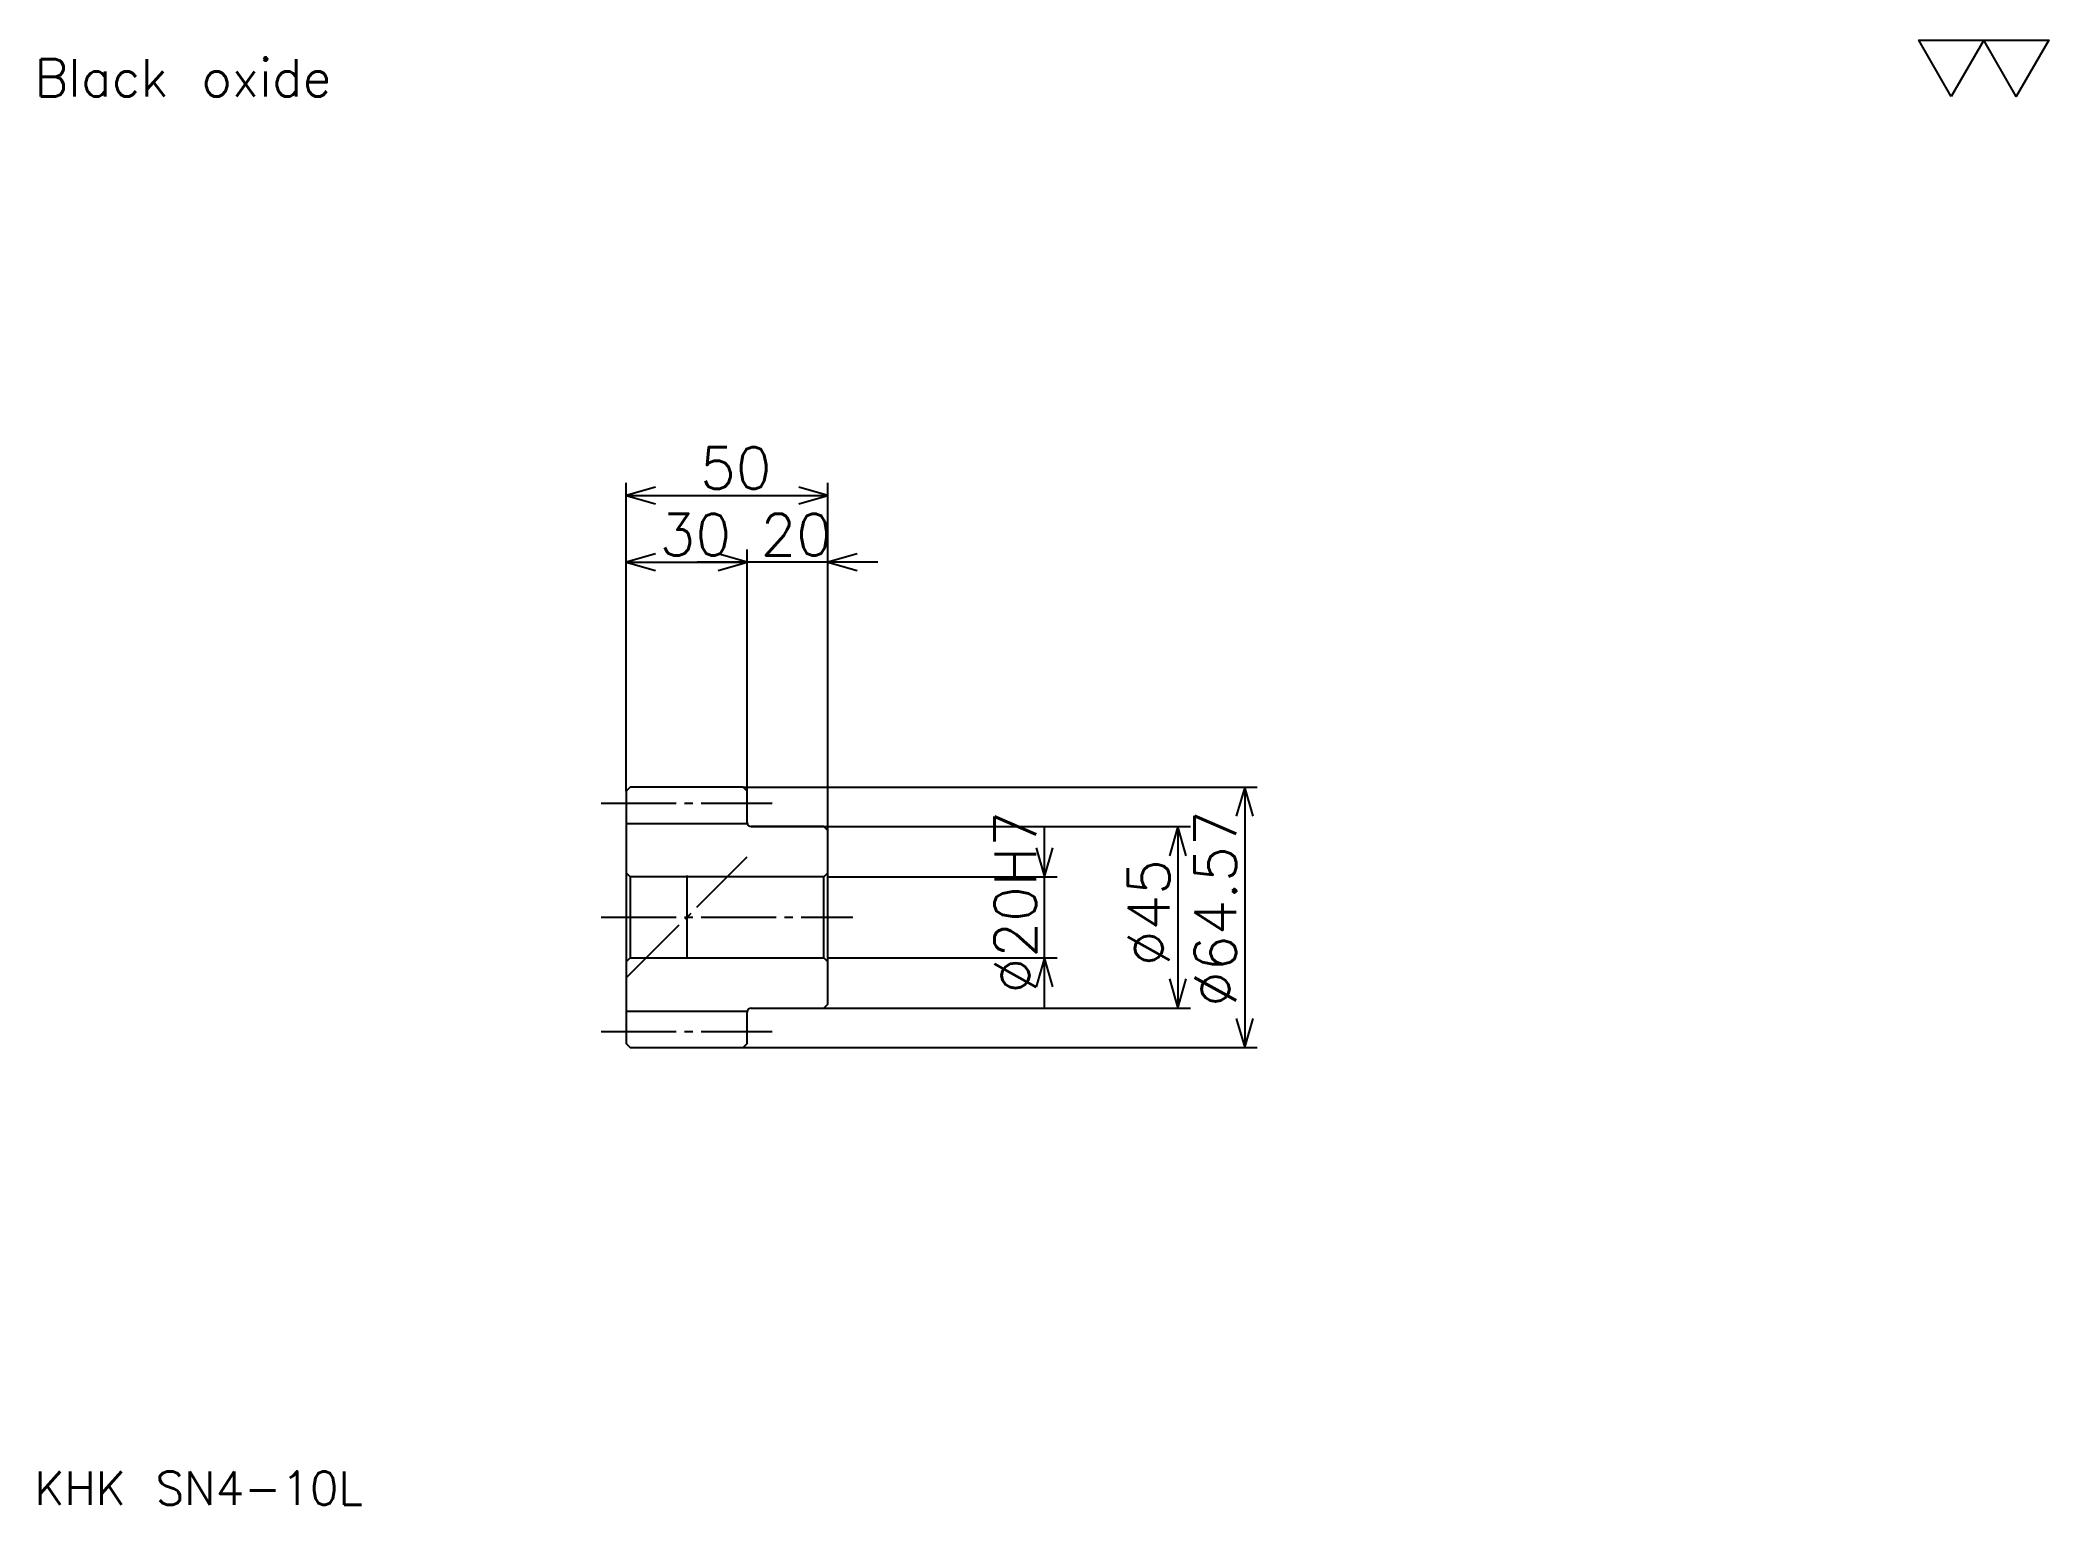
# Model space of a CAD drawing. Extents: x 22 to 520, y 23 to 386.
import ezdxf

# ---------------------------------------------------------------- set-up
doc = ezdxf.new("R2010")
doc.units = 0
doc.linetypes.add('DASHDOT', pattern=[24.782608, 18.586957, -2.065217, 2.065217, -2.065217])
doc.layers.get('0').update_dxf_attribs({"linetype": 'CONTINUOUS'})
doc.layers.add('DASHDOT', color=6, linetype='DASHDOT')
doc.styles.add('KANJI', font='TXT', dxfattribs={"bigfont": 'BIGFONT'})

msp = doc.modelspace()

# ---------------------------------------------------------------- linework, layer by layer
at = {"color": 5}
for p, q in [((167.282593, 200.599487), (167.282593, 275.979919)), ((217.282593, 200.599487), (217.282593, 275.979919)), ((167.282593, 272.88208), (217.282593, 272.88208)), ((197.282593, 200.599487), (197.282593, 259.458191)), ((167.282593, 256.360352), (197.282593, 256.360352)), ((229.673889, 256.360352), (184.891296, 256.360352)), ((167.282593, 199.599487), (167.282593, 200.599487)), ((196.282593, 200.599487), (217.282593, 200.599487)), ((197.282593, 199.599487), (197.282593, 200.599487)), ((217.282593, 200.599487), (323.641296, 200.599487)), ((217.282593, 189.815216), (217.282593, 200.599487)), ((320.543457, 200.599487), (320.543457, 136.030945)), ((198.282593, 190.815216), (217.282593, 190.815216)), ((217.282593, 190.815216), (307.119568, 190.815216)), ((270.978241, 145.92392), (270.978241, 190.706512)), ((304.021729, 190.815216), (304.021729, 145.815216)), ((217.282593, 178.315216), (274.07605, 178.315216)), ((217.282593, 158.315216), (274.07605, 158.315216)), ((198.282593, 145.815216), (217.282593, 145.815216)), ((217.282593, 145.815216), (307.119568, 145.815216)), ((196.282593, 136.030945), (217.282593, 136.030945)), ((217.282593, 136.030945), (323.641296, 136.030945))]:
    msp.add_line(p, q, dxfattribs=at)
at = {"color": 4}
for p, q in [((167.282593, 191.599487), (197.282593, 191.599487)), ((216.282593, 178.315216), (217.282593, 179.315216)), ((168.282593, 178.315216), (168.282593, 158.315216)), ((216.282593, 158.315216), (217.282593, 157.315216)), ((167.282593, 145.030945), (197.282593, 145.030945))]:
    msp.add_line(p, q, dxfattribs=at)
at = {"color": 7}
msp.add_line((182.282593, 178.641296), (182.282593, 157.989136), dxfattribs=at)
msp.add_lwpolyline([(495.652161, 371.739136), (487.597809, 385.700012), (519.815186, 385.700012), (511.760864, 371.739136), (503.706512, 385.700012), (495.652161, 371.739136)], dxfattribs=at)
at = {"color": 5}
for points in [[(174.510849, 274.947327), (167.282593, 272.88208), (174.510849, 270.816895)], [(210.054337, 270.816895), (217.282593, 272.88208), (210.054337, 274.947327)], [(174.510849, 258.425568), (167.282593, 256.360352), (174.510849, 254.295135)], [(190.054337, 254.295135), (197.282593, 256.360352), (190.054337, 258.425568)], [(190.054337, 254.295135), (197.282593, 256.360352), (190.054337, 258.425568)], [(224.510849, 258.425568), (217.282593, 256.360352), (224.510849, 254.295135)], [(322.608673, 193.371231), (320.543457, 200.599487), (318.478241, 193.371231)], [(306.086945, 183.58696), (304.021729, 190.815216), (301.956512, 183.58696)], [(268.913025, 185.543472), (270.978241, 178.315216), (273.043457, 185.543472)], [(273.043457, 151.08696), (270.978241, 158.315216), (268.913025, 151.08696)], [(301.956512, 153.043472), (304.021729, 145.815216), (306.086945, 153.043472)], [(318.478241, 143.259201), (320.543457, 136.030945), (322.608673, 143.259201)]]:
    msp.add_lwpolyline(points, dxfattribs=at)
at = {"color": 4}
for points in [[(197.282593, 191.815216), (197.282593, 199.599487), (196.282593, 200.599487), (168.282593, 200.599487), (167.282593, 199.599487), (167.282593, 157.315216)], [(198.282593, 145.815216), (216.282593, 145.815216), (217.282593, 146.815216), (217.282593, 189.815216), (216.282593, 190.815216), (198.282593, 190.815216)], [(167.282593, 157.315216), (168.282593, 158.315216), (216.282593, 158.315216), (216.282593, 178.315216), (168.282593, 178.315216), (167.282593, 179.315216)], [(167.282593, 157.315216), (167.282593, 137.030945), (168.282593, 136.030945), (196.282593, 136.030945), (197.282593, 137.030945), (197.282593, 144.815216)]]:
    msp.add_lwpolyline(points, dxfattribs=at)
for centre, start, end in [((198.282593, 191.815216), 180, 270), ((198.282593, 144.815216), 90, 180)]:
    msp.add_arc(centre, 1, start, end, dxfattribs=at)
at = {"layer": 'DASHDOT', "color": 7}
for p, q in [((161.086945, 196.599487), (203.478241, 196.599487)), ((167.282593, 153.315216), (197.282593, 183.315216)), ((161.086945, 168.315216), (223.478241, 168.315216)), ((161.086945, 140.030945), (203.478241, 140.030945))]:
    msp.add_line(p, q, dxfattribs=at)

# ---------------------------------------------------------------- texts
at = {"color": 7, "style": 'KANJI'}
for s, height, p in [('Black oxide', 9.293478, (20.652174, 371.739136)), ('50', 10.326087, (185.570633, 274.534271)), ('30', 10.326087, (175.570633, 258.012512)), ('20', 10.326087, (200.570633, 258.012512)), ('KHK SN4-10L', 8.26087, (20.652174, 22.717392))]:
    msp.add_text(s, height=height, dxfattribs=at).set_placement(p)
for s, p in [('%%c20H7', (268.913025, 149.470108)), ('%%c64.57', (318.478241, 146.114136)), ('%%c45', (301.956512, 156.182068))]:
    msp.add_text(s, height=10.326087, rotation=90, dxfattribs=at).set_placement(p)

doc.saveas('drawing.dxf')
